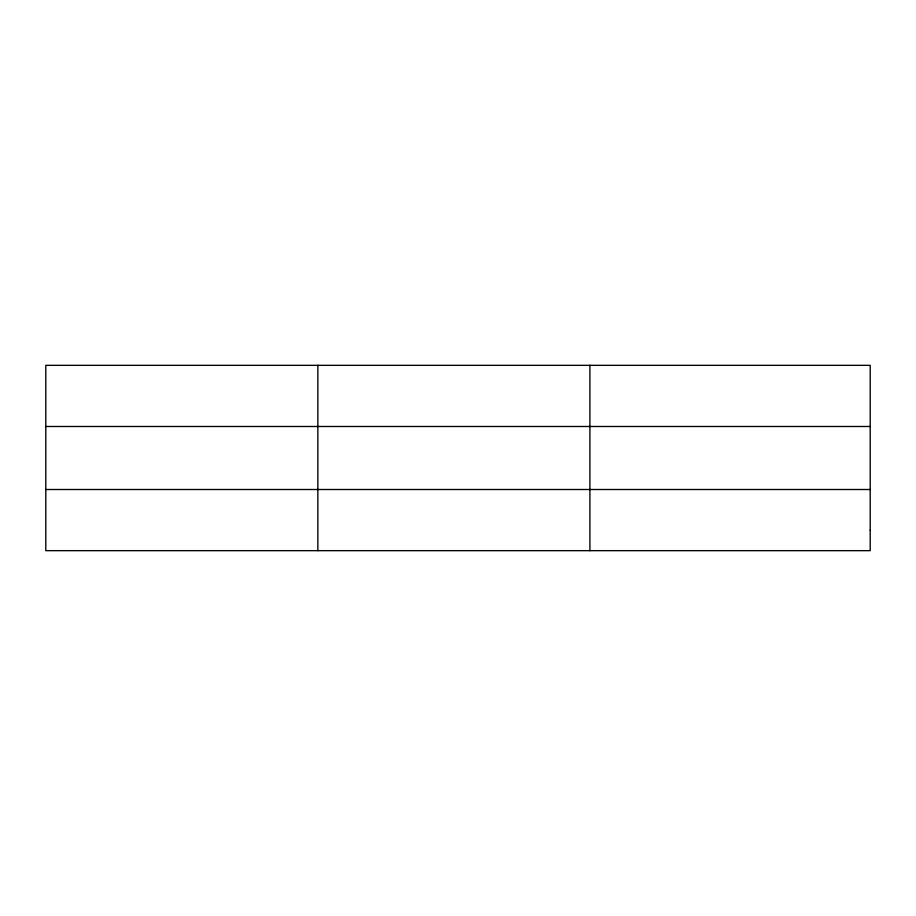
<?xml version="1.0" encoding="UTF-8"?>
<svg xmlns="http://www.w3.org/2000/svg" width="916" height="916" viewBox="0 0 916 916"><rect width="100%" height="100%" fill="white"/><g stroke="black" fill="none" stroke-linecap="round" stroke-linejoin="round"><path stroke-width="1.37" d="M317.852 365.335L317.852 550.665M589.904 365.335L589.904 550.665M45.8 426.49L870.2 426.49M45.8 489.51L870.2 489.51M870.2 530.272L870.2 550.665L45.8 550.665L45.8 365.335L870.2 365.335L870.2 530.272"/></g></svg>
